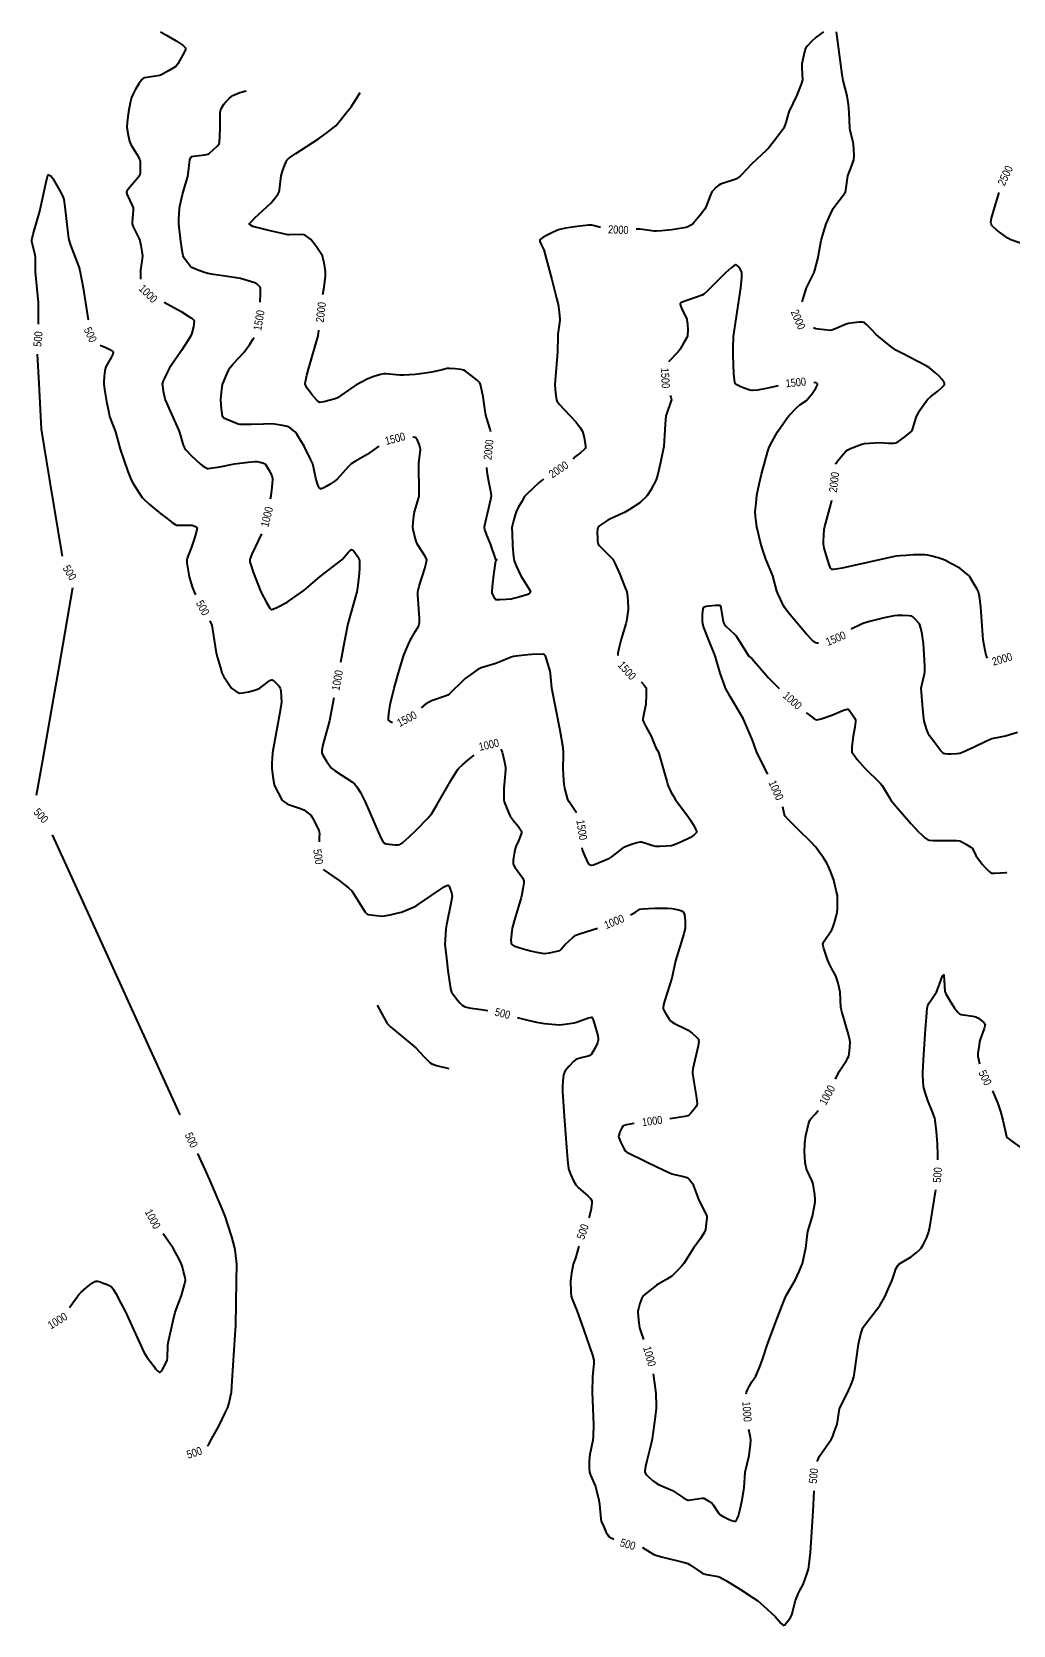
# Model space of a CAD drawing. Extents: x 6523 to 14962, y 1308 to 7376.
# Drawn here: x 6523 to 10262, y 1308 to 7376 of the extents above; entities that cross this region are included whole.
import ezdxf
from ezdxf.enums import TextEntityAlignment as Align

# ---------------------------------------------------------------- set-up
doc = ezdxf.new("R2010")
doc.units = 0
doc.header["$MEASUREMENT"] = 0
doc.layers.add('OVB-D2-TEXT', color=7, linetype='Continuous')
doc.layers.add('OVB-D2_Contour', color=1, linetype='Continuous', lineweight=40)
doc.styles.add('PTXT', font='ARIALN.TTF', dxfattribs={"width": 0.825})

msp = doc.modelspace()

# ---------------------------------------------------------------- linework, layer by layer
at = {"layer": 'OVB-D2_Contour', "color": 141, "elevation": 304.8}
for points in [[(7013.8, 7375.7), (7033.6, 7364.9), (7073.6, 7341.5), (7092.2, 7329.3), (7099.6, 7323.8), (7105, 7319.1), (7108.2, 7315.2), (7108.7, 7312.6), (7108.2, 7309), (7104.7, 7299.3), (7099, 7287.8), (7079.7, 7254.2), (7071.8, 7244.1), (7044.3, 7227.5), (7021.5, 7214.8), (7010.4, 7209.5), (6994.6, 7206.5), (6952.1, 7200.8), (6948.4, 7199.8), (6942.4, 7194.7), (6931.2, 7177.6), (6917.1, 7154.3), (6906.2, 7135.1), (6903, 7126.2), (6898.1, 7105.1), (6891.4, 7071.4), (6886.8, 7032), (6885.4, 7013), (6886.3, 7004), (6890.2, 6982.7), (6895.3, 6960), (6898.4, 6949.4), (6907.8, 6933.4), (6922.7, 6910.3), (6933.8, 6891.3), (6934.9, 6888.5), (6935.9, 6882.2), (6936.4, 6860.9), (6935.3, 6838.1), (6933.3, 6827.5), (6928.8, 6820.8), (6891, 6778.1), (6885.2, 6769.6), (6884, 6766.6), (6884, 6763.8), (6886.3, 6755.6), (6906.4, 6712.1), (6908.6, 6705.6), (6908.5, 6694.8), (6904.8, 6650.9), (6905, 6644.6), (6909.3, 6633.6), (6930.5, 6590.1), (6933.9, 6581.1), (6937.9, 6562.3), (6942.1, 6538.8), (6944.1, 6522.7), (6943.4, 6511.9), (6937.7, 6468.1), (6937.1, 6459.1), (6937.7, 6433.6)], [(7026.9, 6345.9), (7091.7, 6310.1), (7121.3, 6292.2), (7132.2, 6284.8), (7139.5, 6278.9), (7140.7, 6276.8), (7141.3, 6273.4), (7140.9, 6264), (7139.1, 6252.2), (7133.2, 6228.7), (7129.4, 6217.9), (7121.7, 6204.9), (7093.4, 6162.6), (7062.6, 6117.7), (7048.2, 6096), (7040, 6080.4), (7028.7, 6057.1), (7024, 6046.2), (7020.2, 6035), (7020.3, 6028.7), (7023.5, 6007.4), (7028.2, 5984.7), (7031.1, 5974.1), (7044.7, 5942), (7082.8, 5857.5), (7087.2, 5845.9), (7100.1, 5801.6), (7104.3, 5791.2), (7109.9, 5784.3), (7130.5, 5762.9), (7164.5, 5730.2), (7171.7, 5724.8), (7182.6, 5717.4), (7191.9, 5712.7), (7193.3, 5712.5), (7203.9, 5713.5), (7239.3, 5719.6), (7295.2, 5730.2), (7347.4, 5737.1), (7372.6, 5739.6), (7380, 5739.3), (7392.7, 5736.8), (7405.9, 5733), (7411.7, 5730.2), (7415, 5726.2), (7424.1, 5711), (7437.1, 5686), (7439.5, 5675.3), (7440.1, 5670), (7437.7, 5641.8), (7433.7, 5608.3), (7431.4, 5596.2)], [(7398.4, 5463.6), (7361.6, 5386.6), (7355, 5370), (7353.6, 5364.5), (7354.2, 5357), (7357.1, 5345.6), (7366.6, 5318.3), (7395.6, 5242.6), (7416.6, 5203), (7429.3, 5180.7), (7435.5, 5175.9), (7437.1, 5175.4), (7453.4, 5182.7), (7495.5, 5204.3), (7504.5, 5209.9), (7559, 5248), (7621.5, 5301.2), (7704.8, 5364.5), (7727.8, 5392.4), (7734.4, 5399.3), (7739.8, 5403.4), (7741.9, 5404), (7743.8, 5403.4), (7748.6, 5399.5), (7754.2, 5392.9), (7765.1, 5376.5), (7769.1, 5369.3), (7771.1, 5364.5), (7772, 5353.8), (7771.5, 5331.1), (7769.5, 5300.9), (7764.2, 5258.4), (7761.6, 5242.6), (7727.4, 5120.6), (7714.7, 5055.9), (7699.3, 4973.6)], [(9327.7, 4548.7), (9294.4, 4614), (9283.9, 4635.5), (9268.3, 4677.9), (9257.8, 4704.8), (9238.7, 4748.7), (9232.9, 4760.2), (9184.2, 4844.7), (9166.4, 4876.8), (9161.9, 4887.8), (9146.2, 4933.4), (9127.1, 4998.7), (9100.3, 5065.4), (9084, 5107.8), (9079.9, 5120.6), (9078.7, 5132.1), (9078.4, 5156.3), (9079.2, 5168.4), (9080.7, 5178.3), (9081.7, 5181.8), (9083, 5184.1), (9085.1, 5185.5), (9092.6, 5188), (9103.3, 5189.9), (9127.4, 5192.1), (9144, 5192.6), (9145.4, 5191.3), (9148.8, 5182.9), (9156.3, 5136.2), (9158.4, 5126.7), (9160.4, 5120.6), (9167.5, 5112.3), (9200.5, 5081.4), (9205, 5076.7), (9214.1, 5063.1), (9254.8, 4998.2), (9265.9, 4989), (9329.4, 4916), (9370.8, 4875.3)], [(7674, 4838.8), (7665.4, 4792.7), (7657.4, 4752.2), (7637.7, 4683.1), (7631.8, 4660.5), (7627.5, 4639.3), (7627.4, 4633), (7628.3, 4630), (7632.4, 4621.4), (7645.9, 4598.3), (7660, 4577.7), (7664.7, 4572), (7680.1, 4560.6), (7745.3, 4517.9), (7754.1, 4511), (7761.4, 4501), (7774.8, 4478.3), (7786.7, 4456.6), (7793.3, 4443.1), (7842.2, 4328.9), (7854.4, 4303.6), (7859.6, 4294.3), (7863.8, 4287.9), (7865.8, 4286.3), (7873.3, 4283.7), (7884.1, 4281.7), (7896.4, 4280.4), (7908.4, 4279.9), (7918.5, 4280.1), (7924.8, 4281.1), (7927.9, 4282.7), (7936.5, 4289), (7959.2, 4308.8), (7988.5, 4336.8), (8031.5, 4381), (8046.7, 4398.5), (8065.2, 4429.2), (8121.6, 4527.8), (8138.2, 4555), (8145, 4565.1), (8150.3, 4572), (8163.4, 4584.4), (8184.7, 4602.2), (8208.5, 4620.7)], [(9472.9, 4783.8), (9476.3, 4780.9), (9496, 4765.3), (9503.8, 4759.8), (9509.8, 4756.4), (9512.3, 4755.9), (9520.4, 4756.8), (9531.1, 4759.6), (9570.7, 4773.6), (9615.6, 4792.4), (9625.3, 4795.4), (9629, 4796.1), (9631.7, 4796.1), (9635.9, 4793.4), (9641.3, 4787.5), (9653, 4771.3), (9657.7, 4763.3), (9661.4, 4754.9), (9661.5, 4748.6), (9658.5, 4727.4), (9652.5, 4693.9), (9647.9, 4654.3), (9647.2, 4643.6), (9647.4, 4635.5), (9648, 4633), (9651.9, 4626), (9668.3, 4604.6), (9696.5, 4572), (9755.8, 4513.9), (9762.5, 4505), (9789.1, 4460.8), (9795.9, 4450.1), (9816.3, 4425.3), (9871.9, 4361), (9901.8, 4329.1), (9913.5, 4317.4), (9924.5, 4307.3), (9933.3, 4300.5), (9936.5, 4298.9), (9941.6, 4297.8), (9957.8, 4296.4), (10045.8, 4296), (10058.4, 4295), (10067.1, 4291.3), (10084.6, 4281.1), (10100.3, 4270.7), (10105.6, 4266.2), (10110.4, 4257.6), (10119.4, 4239.1), (10132.1, 4220.8), (10144.7, 4204.6), (10155.7, 4193.2), (10169.8, 4179.7), (10175.9, 4174.7), (10180.3, 4172.1), (10191, 4171.2), (10213.7, 4172.4), (10235, 4174.5), (10238.5, 4175.1)], [(8310.1, 4644.3), (8311.2, 4641.9), (8314.6, 4633), (8318.8, 4617.2), (8324.1, 4593.8), (8327.6, 4574.7), (8327.8, 4565.7), (8323.7, 4521.9), (8321.9, 4495), (8321, 4471.6), (8321.1, 4452.7), (8323.2, 4443.6), (8331.2, 4422.2), (8340.6, 4399.6), (8345.5, 4389.1), (8357.4, 4373.2), (8375.5, 4350.4), (8383.2, 4339.7), (8388.2, 4331.2), (8389.2, 4328.2), (8389.1, 4325.4), (8386.8, 4317.2), (8377, 4294.6), (8367.1, 4273.6), (8364, 4264.6), (8360.4, 4245.7), (8357.1, 4222.1), (8356.5, 4212.5), (8356.9, 4206.2), (8358, 4203.3), (8363.1, 4195), (8393.7, 4152), (8397, 4145.3), (8397.4, 4142.7), (8397.2, 4134.5), (8394.3, 4111.8), (8390.5, 4090.6), (8387.7, 4079), (8362.6, 3994.4), (8353.8, 3962.4), (8351.9, 3951.5), (8349.2, 3928.3), (8348.6, 3916.7), (8348.9, 3907.2), (8349.5, 3903.8), (8350.5, 3901.4), (8352.5, 3899.6), (8360.1, 3895.5), (8370.9, 3891.3), (8395.5, 3883.8), (8423.2, 3876.3), (8445.8, 3870.9), (8467.1, 3866.7), (8476.1, 3866), (8495.2, 3868.5), (8518.7, 3872.8), (8534.4, 3876.9), (8538.8, 3880.6), (8554.3, 3898.9), (8569.9, 3914), (8584.7, 3927.2), (8595.4, 3935.2), (8610.3, 3940.7), (8677.9, 3961.6)], [(9584.7, 3387.5), (9599.4, 3416.4), (9626.7, 3458.4), (9632.6, 3468.1), (9635.8, 3474.7), (9637.8, 3485.3), (9639.9, 3508.1), (9640.6, 3529.4), (9640.2, 3535.7), (9634.7, 3557.5), (9608.7, 3644.9), (9605, 3660.2), (9602.5, 3718.6), (9594.7, 3752.2), (9589.1, 3773.3), (9586.6, 3780.8), (9570.7, 3807.5), (9562.5, 3825.5), (9555.3, 3843.1), (9548.2, 3861.9), (9540.3, 3885.3), (9537.8, 3895), (9537.2, 3901.4), (9538.1, 3904.4), (9542.3, 3912.8), (9570.7, 3956), (9575.4, 3964.9), (9581.4, 3983.7), (9587.9, 4007.2), (9591.7, 4023.4), (9592.5, 4034.1), (9593, 4056.8), (9592.9, 4078), (9592.2, 4087), (9588.3, 4106), (9578.6, 4145.3), (9566, 4179), (9557.3, 4200.1), (9552.7, 4209.2), (9539.3, 4229.7), (9522.1, 4254.6), (9509.8, 4271.1), (9489.3, 4292.1), (9445.4, 4335.3), (9405, 4376.2), (9393.8, 4389.1), (9392.5, 4391.5), (9389.8, 4399.4), (9384, 4424.2)], [(8804.7, 4013.3), (8823.7, 4023.4), (8832.1, 4030), (8839.2, 4034.8), (8849.9, 4036), (8893.8, 4038.4), (8945.2, 4038.4), (8961.1, 4037.5), (8969.6, 4035.9), (8987.1, 4031.6), (8995.7, 4028.9), (9002.5, 4026.1), (9006.3, 4023.4), (9007.4, 4021), (9009.4, 4013.2), (9012.1, 3990.4), (9012.9, 3968.8), (9012.5, 3962.4), (9006.9, 3940.6), (8975.4, 3837.5), (8961.1, 3771.1), (8935, 3687.6), (8930.3, 3669.6), (8928.4, 3657.6), (8928.9, 3655), (8932, 3647.5), (8937.4, 3637.9), (8950.7, 3617.8), (8956.8, 3609.8), (8961.1, 3605), (8971.4, 3598.9), (9015.9, 3577.9), (9024.1, 3573.1), (9038.6, 3561.9), (9055.4, 3547.2), (9061.3, 3540.6), (9063.1, 3537.9), (9063.8, 3535.7), (9063.9, 3530.4), (9061.6, 3514), (9042.2, 3426.5), (9040.5, 3413.8), (9040.7, 3408.4), (9042.9, 3392.1), (9054.8, 3323.8), (9057.4, 3304.5), (9057.9, 3291.8), (9057.2, 3289.5), (9053.7, 3282.7), (9047.9, 3274.2), (9040.8, 3265.2), (9033.5, 3257), (9027, 3250.7), (9022.1, 3247.6), (9011.7, 3245.2), (8979.1, 3239.8), (8954.5, 3236.6)], [(8818.5, 3218.5), (8803.2, 3216.3), (8788.6, 3213.6), (8778.2, 3211.2), (8774.9, 3208.3), (8771, 3202.3), (8763.5, 3185.9), (8759.1, 3171.9), (8758.9, 3169.9), (8759.9, 3164.8), (8766.3, 3148.3), (8778.2, 3122.7), (8785.6, 3113.4), (8789.7, 3109.4), (8867, 3071.2), (8930.5, 3040.8), (8961.1, 3026.9), (8977, 3022.7), (9000.7, 3017.7), (9019.6, 3012.9), (9022.1, 3011.9), (9028, 3006.2), (9035.7, 2996.5), (9041.3, 2988.3), (9044.6, 2980.9), (9064.5, 2926.1), (9084.9, 2887), (9093.7, 2867.9), (9094.4, 2865.1), (9094.7, 2858.8), (9092.8, 2837.5), (9089.3, 2814.7), (9086.6, 2804.2), (9082.8, 2797.5), (9068.1, 2776.3), (9043.8, 2743.2), (9007.6, 2684.8), (9001.5, 2677.2), (8986.3, 2660.9), (8969.5, 2644), (8961.1, 2636.3), (8945.4, 2626.6), (8902.7, 2602.2), (8894.9, 2596.7), (8859.8, 2568), (8851.7, 2560.3), (8847.8, 2553), (8839.6, 2532.4), (8835.2, 2516.9), (8832.3, 2505.1), (8831.5, 2499.4), (8832.7, 2483), (8835.6, 2459.1), (8838.6, 2439.9), (8843.3, 2424.7), (8853.7, 2396.1)], [(9245.4, 2189.3), (9245.5, 2194.6), (9248.1, 2201.8), (9255.7, 2216.2), (9266.6, 2234.3), (9282.2, 2255.5), (9296, 2288.8), (9307.6, 2319.3), (9326.9, 2381.6), (9364.1, 2480), (9388.3, 2542), (9397.2, 2563.1), (9431.5, 2621.3), (9446.6, 2654.5), (9455.6, 2675.8), (9458.8, 2684.8), (9468.4, 2727.1), (9471.5, 2743.2), (9478, 2797.9), (9479.7, 2806.8), (9497.7, 2865.1), (9503.9, 2898.5), (9507.1, 2919.7), (9507.6, 2928.7), (9505.9, 2947.8), (9503, 2971.2), (9500.2, 2987), (9495.8, 2998), (9475.9, 3041.6), (9472.9, 3050.6), (9470.2, 3069.5), (9467.7, 3092.9), (9466.6, 3109), (9468.7, 3142.5), (9470.7, 3163.6), (9472, 3172.6), (9482.4, 3215.2), (9487.3, 3230.9), (9490.8, 3235.7), (9507.4, 3253.4), (9518.7, 3267.6)], [(6666.4, 2518), (6702.7, 2567.1), (6711.4, 2576), (6731.9, 2593.9), (6743.7, 2603.4), (6754.7, 2611.5), (6763.5, 2616.7), (6766.6, 2617.8), (6773.2, 2617.3), (6783.2, 2614.7), (6795, 2610.6), (6807.1, 2605.8), (6817.7, 2600.8), (6825.3, 2596.4), (6827.5, 2594.6), (6834.1, 2585.6), (6842.9, 2570.8), (6862.7, 2533.9), (6878.1, 2503.6), (6949.4, 2347.8), (6962.7, 2327.4), (6987.3, 2293.7), (6994.8, 2284.2), (7002, 2276.5), (7008.1, 2271.8), (7010.4, 2271.2), (7012.4, 2271.8), (7017.1, 2276.4), (7022.4, 2284.1), (7032.5, 2302.9), (7038.2, 2316.5), (7039.5, 2327.2), (7041.1, 2371.1), (7042.6, 2382.8), (7061.3, 2467.6), (7069.1, 2499.4), (7092.8, 2562.9), (7105.2, 2605.1), (7107.5, 2614.9), (7108.4, 2621.3), (7106.8, 2632.2), (7101.3, 2655), (7095.3, 2676.1), (7092.1, 2685), (7082.8, 2704.1), (7070.7, 2727.5), (7062, 2743.2), (7023.1, 2798.4)], [(8890.1, 2264.4), (8899, 2199.9), (8900.1, 2188.3), (8901.5, 2144.4), (8901.4, 2133.6), (8897.9, 2101.6), (8886.8, 2016.9), (8883.1, 1999), (8866.2, 1933), (8861.4, 1911.5), (8858.8, 1895.1), (8858.7, 1889.8), (8859.5, 1887.5), (8863.8, 1881.4), (8870.8, 1874), (8887.8, 1858.8), (8900.2, 1849.2), (8910.7, 1843.8), (8954.9, 1824.6), (8963.8, 1820.1), (9005.6, 1792.9), (9015.4, 1787.2), (9022.1, 1784.3), (9024.7, 1784), (9032.8, 1784.5), (9076.7, 1790.9), (9083, 1790.9), (9089.7, 1787.9), (9102.9, 1779.4), (9114.8, 1770.7), (9119.4, 1766.3), (9140.8, 1732.9), (9144, 1729.4), (9154.4, 1723), (9177.1, 1711.4), (9188.8, 1706.5), (9198.6, 1703.6), (9202.3, 1703.2), (9205, 1703.6), (9207, 1705.4), (9211.1, 1712.9), (9215.1, 1724), (9221.7, 1749.9), (9228.1, 1778.6), (9236.1, 1822.5), (9237.4, 1831.4), (9241.2, 1889.8), (9255.6, 1953.3), (9261.8, 1995.7), (9263.1, 2011.7), (9261.6, 2022.5), (9255.4, 2052.7)]]:
    msp.add_lwpolyline(points, dxfattribs=at)
at = {"layer": 'OVB-D2_Contour', "color": 31, "elevation": 609.6}
for points in [[(9540, 7375.7), (9511.1, 7355.2), (9492.1, 7337.2), (9478.2, 7322.7), (9472.4, 7315.2), (9470, 7309.2), (9464.2, 7288.1), (9458.9, 7265.2), (9457, 7254.2), (9457.3, 7238.3), (9458.7, 7214.8), (9459, 7193.3), (9453.9, 7177.1), (9437.4, 7134.9), (9407.3, 7071.4), (9395.4, 7031.1), (9387.8, 7009.5), (9372.8, 6988), (9349.3, 6957.4), (9329.7, 6933), (9320.8, 6923.6), (9265.9, 6872.6), (9225.8, 6829.4), (9222, 6826), (9208.5, 6816.6), (9205, 6814.6), (9146.5, 6795.4), (9140.5, 6791.9), (9129.6, 6782.6), (9118.5, 6772.1), (9113.8, 6766.6), (9107.2, 6750.8), (9091.4, 6708.1), (9085.6, 6699), (9069.1, 6677.6), (9041.9, 6644.6), (9037, 6641), (9023, 6633), (9015.8, 6631.2), (8961.1, 6621.2), (8921.8, 6617.3), (8902.8, 6616.1), (8893.8, 6616.7), (8850, 6623.5), (8839.2, 6624.7), (8826.2, 6624.4)], [(9458.6, 6346.9), (9464.5, 6367.4), (9474.9, 6400.8), (9503.6, 6459), (9506.7, 6468), (9517.5, 6511.8), (9522.8, 6538.7), (9530.1, 6581.1), (9538.9, 6611.3), (9549.9, 6644.6), (9567.1, 6684.3), (9576.1, 6703.1), (9582, 6712), (9615.5, 6755.3), (9622.8, 6766.6), (9624.4, 6772.7), (9632.3, 6827.5), (9647.6, 6866.8), (9655.2, 6888.5), (9655.8, 6904.4), (9655.1, 6927.9), (9654, 6946.8), (9652.5, 6955.8), (9641.6, 6999.5), (9639.3, 7010.4), (9637.5, 7068.7), (9634.4, 7098.9), (9630, 7132.3), (9614.8, 7190.6), (9611.1, 7213.7), (9588.9, 7375.7)], [(7632.3, 6376), (7636.7, 6403.4), (7641.4, 6445.8), (7642.3, 6461.8), (7640.9, 6472.7), (7636.8, 6495.5), (7631.9, 6516.6), (7629.9, 6522.7), (7623.3, 6534), (7607.8, 6556.8), (7592.6, 6577.7), (7586.7, 6584.7), (7578.2, 6591.5), (7567.1, 6599.1), (7559, 6603.2), (7548.3, 6603.8), (7504.4, 6602.9), (7498.1, 6603.2), (7476.3, 6607.5), (7430.9, 6617.6), (7374.9, 6631.3), (7365.7, 6635), (7355.4, 6640.2), (7352.2, 6642.7), (7351.6, 6643.7), (7351.7, 6644.6), (7359.5, 6654), (7372.8, 6667.2), (7433.5, 6723.1), (7440.4, 6730.6), (7450.8, 6744.2), (7461.2, 6759.1), (7465.5, 6766.6), (7466.8, 6772.7), (7471.6, 6816.7), (7473.2, 6827.5), (7478.6, 6844.6), (7487.5, 6869.1), (7492.1, 6880.1), (7496.3, 6888), (7498.1, 6890.3), (7509.9, 6899.7), (7528.9, 6912.9), (7614.7, 6968.1), (7647.9, 6992.2), (7670.6, 7009.6), (7681, 7018.4), (7697.6, 7037.7), (7721, 7066.8), (7739.5, 7090.8), (7748.5, 7104.2), (7770.1, 7138.1), (7774.3, 7145.2)], [(8690.3, 6630), (8667.2, 6637.3), (8656.3, 6639.7), (8643.6, 6639), (8601.1, 6634.2), (8555.8, 6627.6), (8534.4, 6623.4), (8526, 6620.3), (8498.7, 6607.8), (8483.7, 6600.2), (8470.5, 6592.7), (8461.2, 6586.2), (8458.6, 6583.7), (8458.1, 6582.2), (8458.9, 6577.4), (8464.9, 6563.3), (8473.4, 6545.9), (8504, 6432.9), (8522.7, 6361.3), (8528.5, 6337.2), (8531.2, 6318.3), (8533.9, 6294.9), (8535, 6278.9), (8534, 6268), (8527.6, 6224.2), (8526.7, 6215.3), (8526, 6157), (8517, 6047.7), (8516.3, 6032.4), (8517.5, 6013.4), (8519.8, 5990), (8522, 5974.1), (8523.7, 5970.6), (8532.9, 5957.4), (8595.4, 5890.7), (8610.5, 5870), (8619.3, 5856.4), (8622.3, 5849.6), (8627.2, 5830.7), (8631.8, 5807.2), (8632.9, 5797.5), (8632.6, 5791.2), (8631.7, 5789.4), (8627.4, 5784.6), (8613.2, 5772.9), (8599.3, 5762.4), (8594.2, 5757.9), (8585.4, 5748)], [(9586.6, 5728.9), (9586.9, 5730.2), (9588.1, 5733), (9593.2, 5740.8), (9609.6, 5761.4), (9626.3, 5779.5), (9631.7, 5784.4), (9641.9, 5789.5), (9664.6, 5798), (9686.1, 5805.1), (9695.2, 5807.4), (9714.1, 5809.3), (9753.6, 5811.8), (9787.3, 5809.6), (9808.4, 5809), (9814.6, 5809.9), (9826.3, 5816.5), (9849.4, 5833), (9870, 5849.9), (9875.5, 5855.5), (9876.8, 5857.7), (9879.8, 5865.2), (9892.2, 5907.2), (9895.9, 5916), (9908.4, 5936.3), (9924.7, 5960.8), (9936.5, 5977), (9948.6, 5987.2), (9975.1, 6007.6), (9987.8, 6018.2), (9997.2, 6027.7), (10000, 6031.7), (10001.1, 6035), (10000.5, 6038.4), (9998.3, 6042.6), (9990.5, 6052.9), (9979.6, 6064.5), (9967.4, 6076.2), (9943.8, 6096), (9930.9, 6103.7), (9837.4, 6151.7), (9814.6, 6164), (9796.2, 6177.5), (9748.9, 6215.5), (9740.5, 6223.3), (9722.6, 6241.9), (9703, 6261.2), (9695.4, 6267.4), (9692.6, 6268.9), (9686.5, 6269.9), (9676.9, 6269.8), (9653.3, 6267.6), (9634.3, 6264.8), (9625.3, 6262), (9581.7, 6242.8), (9570.7, 6239.1), (9564.4, 6238.9), (9543.2, 6240.4), (9520.5, 6243.1), (9509.8, 6245), (9500.9, 6248.2)], [(8271.8, 5852.2), (8269.5, 5863.1), (8255, 5906.8), (8252.7, 5915.7), (8247.1, 5958.1), (8242.7, 5985.8), (8237.9, 6010.4), (8232.3, 6032.8), (8229.6, 6039), (8220, 6048.8), (8197.6, 6067.1), (8175.6, 6082.9), (8168.6, 6086.9), (8158.1, 6089.3), (8135.4, 6092), (8114, 6093.3), (8105, 6093), (8086, 6089.1), (8046.7, 6079.8), (8013.3, 6074.6), (7983.1, 6070.7), (7940.8, 6068.4), (7924.8, 6068), (7870.1, 6073.4), (7863.8, 6073.4), (7852.8, 6070.9), (7830.1, 6064.2), (7809, 6057.1), (7800.1, 6053.5), (7757.7, 6029.7), (7741.9, 6020.4), (7687.6, 5982.5), (7678.4, 5977.7), (7659.7, 5972.5), (7636.2, 5967.3), (7620, 5964.6), (7617.5, 5965.6), (7608.7, 5972.9), (7590.2, 5995), (7572.6, 6018.1), (7566.6, 6028), (7564.9, 6032), (7564.3, 6035), (7565.2, 6043.1), (7570.5, 6067.8), (7579.1, 6100.2), (7613.5, 6217.9), (7616.8, 6239.8)], [(8472.4, 5671.9), (8468.6, 5669.3), (8456.4, 5659), (8431.6, 5636.6), (8409, 5615.1), (8400.8, 5605.9), (8389.6, 5587.3), (8376.6, 5563.8), (8368.4, 5547.4), (8364.8, 5536.7), (8358.3, 5514.1), (8353.1, 5492.8), (8352.2, 5486.4), (8352.6, 5464.7), (8355.1, 5419.3), (8358.7, 5377), (8361.1, 5361.7), (8368.4, 5342.5), (8386, 5303.5), (8420, 5249.1), (8423.3, 5242), (8420.6, 5238.8), (8412.5, 5233.2), (8379.2, 5223), (8357.9, 5217.2), (8348.9, 5215.4), (8329.8, 5213.4), (8306.3, 5212.1), (8296.7, 5212.2), (8290.6, 5213.1), (8289.4, 5213.8), (8286.9, 5217.1), (8281.5, 5228.2), (8277.6, 5239.2), (8277, 5242.6), (8278.6, 5263.6), (8283.6, 5307.7), (8290.6, 5361.3), (8294.5, 5364.5), (8290.9, 5365.7), (8271.2, 5425.4), (8256.8, 5458.7), (8248.7, 5479.9), (8247.4, 5486.4), (8247.9, 5491.8), (8251, 5508.2), (8272, 5595.6), (8274.2, 5608.3), (8273.1, 5619.2), (8263.7, 5663), (8259.6, 5690.8), (8257, 5714.2), (8256.9, 5716.1)], [(10164.3, 4990.4), (10161.4, 4995.4), (10159, 5001.3), (10154.8, 5020.1), (10148, 5059.7), (10138.7, 5184.3), (10133.3, 5226.8), (10130.1, 5242.6), (10124.6, 5253.8), (10111.6, 5276.6), (10098.6, 5297.5), (10093.1, 5305), (10082.3, 5314.4), (10058.4, 5332.6), (10025.2, 5351.2), (10003.9, 5362.4), (9994.9, 5366.4), (9976.1, 5372.4), (9952.6, 5379), (9936.5, 5382.8), (9925.7, 5383.5), (9881.8, 5383.5), (9853.9, 5382), (9830.5, 5380.1), (9814.6, 5378.3), (9610, 5332.9), (9586.5, 5328.8), (9576.9, 5327.9), (9570.7, 5328.4), (9569.4, 5329.3), (9566.6, 5333.4), (9560.9, 5347), (9554.3, 5367.1), (9542.4, 5409.3), (9539, 5425.4), (9538.9, 5436.3), (9540.2, 5459), (9542.1, 5480.1), (9544.2, 5491.7), (9567.1, 5576.3), (9571.2, 5592.8)]]:
    msp.add_lwpolyline(points, dxfattribs=at)
at = {"layer": 'OVB-D2_Contour', "color": 181, "elevation": 457.2}
for points in [[(7393, 6345.7), (7394.3, 6379.2), (7394.1, 6400.8), (7393.1, 6403.1), (7387.2, 6409.6), (7379.9, 6415.9), (7376.2, 6418.5), (7360.4, 6423.8), (7317.9, 6435.8), (7302.6, 6438.5), (7214.8, 6451.2), (7193.3, 6454.9), (7176.9, 6460.1), (7153.3, 6468.9), (7134.7, 6477.1), (7132.3, 6478.6), (7128.2, 6482.5), (7115.8, 6497.3), (7103.8, 6514.1), (7099.1, 6522.7), (7096.6, 6535.1), (7090.7, 6577.4), (7083.7, 6644.6), (7083.7, 6660.6), (7085.7, 6703), (7087.1, 6712), (7097.3, 6755.8), (7104.8, 6782.5), (7117.5, 6824.8), (7119.1, 6833.8), (7125.3, 6888.5), (7129.2, 6897.2), (7131.8, 6900.7), (7138.6, 6902.3), (7182.7, 6907.3), (7193.3, 6909.7), (7198.4, 6913), (7214.1, 6926.1), (7229.9, 6941.3), (7236.2, 6949.4), (7237.8, 6955.5), (7239.8, 6976.6), (7241.1, 7010.4), (7240.8, 7068.7), (7242, 7074.5), (7246.2, 7084.6), (7254.2, 7099.9), (7262.3, 7108.9), (7274.6, 7121.4), (7285, 7131.1), (7289.4, 7133.9), (7315.2, 7144.7), (7339.4, 7151.2)], [(9366.4, 6027.8), (9326.9, 6018.9), (9287.5, 6011.6), (9268.6, 6009.3), (9265.9, 6009.4), (9259.1, 6011), (9236.8, 6018.6), (9224.6, 6023.6), (9213.9, 6028.6), (9206.3, 6033.1), (9204.3, 6035), (9202, 6040.7), (9200.3, 6050.2), (9198.2, 6073.9), (9194.7, 6146.1), (9194.8, 6172.9), (9196.6, 6215.3), (9225, 6400.8), (9227.8, 6440.3), (9227.7, 6459.2), (9227.4, 6461.8), (9222.8, 6470.3), (9214.2, 6481.6), (9209.9, 6486), (9206.3, 6488.3), (9205, 6488.4), (9197.9, 6484.5), (9187.9, 6476.8), (9164.8, 6456.4), (9137.7, 6430.6), (9094.4, 6386.4), (9083, 6376.3), (9077.1, 6373.4), (9055.9, 6365.7), (9022.1, 6354.4), (9001.2, 6346.2), (8996.2, 6343.6), (8993.1, 6341), (8992.7, 6339.8), (8994.1, 6333.3), (8998, 6323.6), (9018.2, 6281.6), (9019.1, 6278.9), (9020.9, 6263), (9022.1, 6239.4), (9021.6, 6220.5), (9021.2, 6217.9), (9018.4, 6211.2), (9006.6, 6189.8), (8992.8, 6167.4), (8985.9, 6157), (8948.8, 6118.7)], [(7845.3, 5797.3), (7800.2, 5766.2), (7755.7, 5740.6), (7739.5, 5730.2), (7728.8, 5719.4), (7687.4, 5673.5), (7678.5, 5665.5), (7659.6, 5652.7), (7647.5, 5645.5), (7635.8, 5639.4), (7626.1, 5635.8), (7622.5, 5635.4), (7620, 5636.1), (7617.3, 5639.1), (7614.7, 5644.1), (7609.7, 5658.4), (7605.1, 5676.5), (7597.4, 5713), (7593.1, 5730.2), (7584.8, 5748.9), (7560.6, 5797.4), (7544.7, 5824.1), (7532.4, 5843.3), (7526.1, 5852.2), (7519.3, 5858.1), (7508.5, 5866.1), (7499.4, 5871.8), (7491.9, 5874), (7470.8, 5877.8), (7448, 5881.2), (7437.1, 5882.3), (7405.2, 5881.7), (7358.3, 5880.2), (7320.5, 5879.9), (7315.2, 5880.2), (7308.7, 5881.9), (7287.4, 5890.1), (7254.2, 5904.8), (7250.4, 5909.9), (7249.1, 5912.7), (7245.7, 5940.6), (7243.1, 5974.1), (7244.4, 5990.1), (7247.2, 6013.6), (7250.1, 6032.5), (7253.1, 6041.6), (7262, 6063), (7272.3, 6085.6), (7277.9, 6096), (7291.8, 6112.3), (7330.5, 6154.2), (7337.3, 6163.1), (7351.8, 6184), (7366.7, 6206.7), (7369.6, 6211.7)], [(9520.7, 5048.1), (9515.9, 5047.9), (9509.8, 5048.8), (9506.6, 5050.8), (9497.8, 5058.3), (9475.2, 5081.8), (9446.2, 5114.6), (9406.3, 5162.9), (9392, 5181.6), (9386.2, 5192.1), (9375.1, 5214.7), (9365.3, 5236.1), (9361.7, 5245.2), (9346.3, 5303.5), (9319.5, 5367.1), (9305.8, 5409.4), (9298.1, 5436.2), (9287.6, 5480), (9285.9, 5489), (9280.9, 5531.4), (9279.7, 5547.4), (9282.3, 5580.9), (9285.8, 5611), (9294.5, 5653.4), (9303.7, 5691), (9327.5, 5778.7), (9332.6, 5794), (9342.3, 5813.1), (9364.2, 5852.2), (9387, 5886), (9401.8, 5907), (9408.2, 5915.1), (9437.4, 5944.8), (9448.8, 5955.7), (9474.3, 5971.9), (9479.1, 5976.5), (9494.2, 5995.1), (9503.1, 6006.9), (9510.8, 6018.5), (9515.8, 6028.4), (9516.8, 6032.2), (9516.6, 6035), (9514.8, 6037), (9511.6, 6038.6), (9502.2, 6040.7)], [(8955.8, 5991.4), (8957.7, 5985), (8959.7, 5974.1), (8958.3, 5967.6), (8942.1, 5924), (8938.7, 5913.1), (8935.9, 5881.2), (8930.5, 5796.5), (8927.5, 5778.5), (8918.4, 5735.9), (8907.7, 5690.7), (8901.8, 5669.3), (8893.6, 5652.8), (8880.1, 5629.4), (8868.6, 5610.8), (8864.3, 5605.4), (8844.4, 5586.6), (8839.2, 5582.3), (8800.1, 5557), (8781, 5545.4), (8772, 5540.8), (8728, 5520.9), (8717.3, 5515.6), (8706.6, 5508.8), (8691.4, 5497.9), (8684.9, 5492.6), (8680.5, 5488.1), (8679.5, 5486.4), (8678.2, 5480.3), (8677.5, 5470.5), (8677.8, 5446.8), (8678.7, 5436), (8680.1, 5427.9), (8680.9, 5425.4), (8686, 5418.5), (8706.4, 5397.7), (8728.8, 5375.7), (8736.4, 5367.4), (8738.5, 5364.5), (8744.7, 5352.3), (8763.2, 5310.2), (8781.6, 5264.6), (8789.7, 5242.6), (8792.2, 5226.8), (8794.4, 5203.3), (8795.5, 5184.3), (8795, 5175.3), (8788.9, 5131.4), (8786.9, 5120.6), (8768.2, 5062.3), (8760.7, 5032.3), (8756.1, 5009.6), (8755.2, 5000.3)], [(7896.9, 4744.2), (7891.9, 4747), (7885.7, 4751.3), (7882.6, 4754.9), (7882, 4757.4), (7881.9, 4765.4), (7884.6, 4788.2), (7889.9, 4818.5), (7903.4, 4876.8), (7922.9, 4943.9), (7940.7, 5001.4), (7958.6, 5043.9), (7965.8, 5059.7), (7985.4, 5092.8), (7997, 5114), (7999.4, 5120.6), (7999.8, 5125.9), (7999.5, 5142.2), (7993.7, 5230), (7993.9, 5242.6), (7994.9, 5247.9), (7999.3, 5264.3), (8020.4, 5332.4), (8025.5, 5351.7), (8027, 5359.1), (8027.5, 5364.5), (8026.9, 5367.4), (8022.9, 5375.8), (8008.6, 5398.2), (7994.5, 5419), (7990.8, 5425.4), (7987.3, 5436), (7981.1, 5458.7), (7976.1, 5480), (7975, 5489), (7976.1, 5508), (7978.4, 5531.4), (7980.6, 5547.4), (7997.1, 5601.9), (7998.4, 5608.3), (7998.8, 5629.9), (7997.1, 5717.6), (7997.3, 5732.9), (8003.3, 5784.9), (8003, 5793), (7998.7, 5805.7), (7992, 5820.8), (7988.6, 5826.4), (7985.8, 5829.5), (7983.3, 5830.4), (7975.4, 5831.7), (7974.5, 5831.8)], [(10278, 4707.8), (10233.2, 4693.9), (10185.7, 4684.8), (10180.3, 4683.3), (10158.6, 4673.5), (10113.6, 4652), (10071.3, 4632.4), (10058.4, 4627.3), (10047.6, 4625.7), (10024.6, 4624.8), (10012.9, 4625.1), (10003.4, 4626), (9997.4, 4627.7), (9994.5, 4629.9), (9986.7, 4638), (9966.9, 4662.8), (9943.6, 4694.5), (9938.3, 4705), (9933.7, 4717.1), (9923.1, 4750), (9921.3, 4760.1), (9917.6, 4798), (9913.8, 4844.8), (9912.2, 4876.8), (9914, 4887.7), (9924.4, 4931.4), (9925.4, 4937.8), (9925, 4959.4), (9922.7, 5004.8), (9919.9, 5047.1), (9918.5, 5062.4), (9914.9, 5081.5), (9909.7, 5105), (9905, 5120.6), (9900.7, 5126.6), (9890, 5138.2), (9879.2, 5147.9), (9875.5, 5150.2), (9864.9, 5151.9), (9842.2, 5153.2), (9820.9, 5153.3), (9809.2, 5152), (9771.1, 5143.7), (9724.3, 5132.4), (9692.6, 5123.9), (9681.6, 5119.2), (9644.9, 5100.9)], [(8598.9, 4401.7), (8570.6, 4443.6), (8565.9, 4452.6), (8560.3, 4471.4), (8554.4, 4494.9), (8550.9, 4511), (8548.2, 4544.5), (8546.9, 4574.6), (8548.9, 4617), (8549.1, 4633), (8546.9, 4649.3), (8536.1, 4715.1), (8504.8, 4876.8), (8499.3, 4931.5), (8497.8, 4940.4), (8485, 4982.9), (8479.7, 4998.7), (8476.6, 5002.8), (8474.3, 5005), (8470.8, 5005.5), (8428.4, 5004.5), (8412.5, 5003.7), (8378.9, 4999.7), (8357.7, 4996.6), (8348.8, 4994.5), (8290.6, 4970.4), (8235.7, 4953.8), (8229.6, 4951.4), (8218.4, 4944.3), (8195.6, 4928.1), (8174.7, 4912.4), (8165.9, 4905.2), (8114.4, 4855.1), (8107.7, 4849.7), (8097.3, 4845.2), (8045.6, 4828.3), (8022.9, 4815.8), (8006, 4801.4)], [(8844.4, 4900.8), (8846.2, 4898.9), (8856, 4887.8), (8862.8, 4878.3), (8863.4, 4876.8), (8864.2, 4870.6), (8864.4, 4849.4), (8862.9, 4815.8), (8852.2, 4765.7), (8851.3, 4757.5), (8851.4, 4754.9), (8853.6, 4748.3), (8864.3, 4727.1), (8882.5, 4693.9), (8901.2, 4649.5), (8911.1, 4633), (8943.8, 4516.3), (8946.8, 4507.3), (8958.1, 4481.7), (8965, 4468.7), (8975.9, 4451.1), (9022.1, 4388.3), (9032.2, 4372.9), (9046.2, 4350.1), (9052, 4339.4), (9055.4, 4331), (9055.9, 4328.2), (9055.4, 4326.5), (9052, 4322.4), (9046.2, 4317.5), (9032.2, 4307.8), (9022.1, 4301.8), (8989, 4286.8), (8967.6, 4278.3), (8958.5, 4275.8), (8939.6, 4274.1), (8916.1, 4273.1), (8900.2, 4273.3), (8889.3, 4276), (8866.7, 4283.2), (8845.6, 4289.2), (8839.2, 4290.1), (8827.6, 4287.4), (8803.7, 4279), (8781.7, 4270.2), (8772.7, 4265.6), (8732.6, 4235.4), (8717.3, 4224.4), (8706.7, 4219.6), (8684.1, 4210.4), (8662.8, 4202.5), (8655.8, 4200.5), (8652.2, 4201.8), (8648, 4204.2), (8645.5, 4206.2), (8630.1, 4239.3), (8621.4, 4260.7), (8619.3, 4267.2), (8619.3, 4268.2)]]:
    msp.add_lwpolyline(points, dxfattribs=at)
at = {"layer": 'OVB-D2_Contour', "color": 52, "elevation": 152.4}
for points in [[(6548.3, 6263), (6548.6, 6284.9), (6548.7, 6327.2), (6548.1, 6345.1), (6536.6, 6461.8), (6536.5, 6516.4), (6535.7, 6525.4), (6525.4, 6567.7), (6523.5, 6577.3), (6523.1, 6583.7), (6527.9, 6605.5), (6553.1, 6693), (6557.8, 6711), (6575.9, 6797.7), (6583.7, 6830.2), (6585.4, 6830.7), (6590.3, 6829.9), (6596, 6827.5), (6602.8, 6817), (6628.1, 6773), (6636.7, 6756.2), (6641.8, 6744.8), (6644.6, 6736.8), (6648.3, 6709.7), (6661.4, 6599.4), (6664, 6583.7), (6670.7, 6563.2), (6701.5, 6481.3), (6706.4, 6466.5), (6719.2, 6400.8), (6737.1, 6278.7)], [(6783.3, 6182.4), (6804.9, 6173.5), (6817.8, 6167.7), (6827.8, 6162), (6831, 6159.4), (6832.8, 6157), (6833, 6154.3), (6830.7, 6146.1), (6825.5, 6135.4), (6806.6, 6102.5), (6803.6, 6096), (6801.6, 6085.3), (6798.9, 6062.6), (6797.2, 6041.4), (6797.2, 6035), (6800.2, 6013.3), (6808, 5967.9), (6816.1, 5925.6), (6819.5, 5910.4), (6841.6, 5852.2), (6860, 5785.9), (6889.2, 5700.9), (6901.3, 5669.3), (6908.9, 5655.6), (6926.3, 5627.8), (6943.7, 5602.5), (6949.4, 5595.5), (6970.1, 5577.1), (7014.9, 5540.2), (7038.1, 5522), (7057.9, 5507.2), (7071.4, 5498.4), (7073.8, 5497.6), (7081.7, 5496.6), (7126, 5496.9), (7133.3, 5496.4), (7140.6, 5494), (7149.1, 5490.1), (7152, 5488.1), (7153.1, 5486.4), (7150.7, 5473.7), (7142.9, 5447.4), (7131.5, 5413.5), (7117.2, 5378.1), (7114.4, 5369.9), (7113, 5364.5), (7113.7, 5353.6), (7117, 5330.9), (7122.8, 5300.8), (7135.6, 5258.3), (7141.3, 5242.6), (7146.8, 5232.2)], [(7201.7, 5132), (7206.9, 5120.6), (7208.4, 5115.5), (7211.8, 5099.3), (7226, 5011.3), (7228.9, 4996), (7241.4, 4953.7), (7247.6, 4934.6), (7253.3, 4922.2), (7275.6, 4887.8), (7283.9, 4876.8), (7289, 4872.6), (7300.5, 4864.7), (7311.6, 4858.3), (7315.2, 4857.1), (7326.1, 4858.2), (7348.8, 4862.8), (7376.9, 4869.6), (7391.4, 4876.8), (7424.5, 4902.1), (7431.9, 4906.6), (7437.1, 4908.4), (7438.9, 4907.9), (7444, 4904.9), (7450.2, 4899.6), (7462.7, 4886.7), (7467.3, 4880.9), (7469.8, 4876.8), (7471.8, 4866.2), (7473.5, 4843.5), (7474, 4822.2), (7473.6, 4815.8), (7468.3, 4783.3), (7443.5, 4651.9), (7439.9, 4630.3), (7438.1, 4588), (7438, 4572), (7441.5, 4538.4), (7444.5, 4517.2), (7446.9, 4508.3), (7455.6, 4489), (7467.4, 4465.6), (7476.2, 4450.1), (7479.6, 4446.8), (7495.6, 4435.9), (7500.7, 4433.5), (7543.2, 4418.9), (7559, 4412.8), (7564.7, 4409.2), (7576.1, 4400.6), (7586.1, 4392), (7590.4, 4386.7), (7600.6, 4368.1), (7612, 4344.7), (7616.1, 4334.8), (7618.1, 4328.2), (7618.5, 4322.9), (7618.4, 4306.6), (7617.6, 4291.4)], [(7633.1, 4186), (7694.5, 4143.6), (7729.5, 4115.3), (7741.9, 4103.8), (7751.5, 4089.9), (7793.3, 4022.9), (7800, 4016.2), (7802.9, 4014.3), (7836.3, 4010), (7857.5, 4008.2), (7866.8, 4008.5), (7888.1, 4012.6), (7914.2, 4018.7), (7931.9, 4023.4), (7961.8, 4035.2), (7980.4, 4043.5), (7991.1, 4049.6), (8074.7, 4107.5), (8094.2, 4119.6), (8101.9, 4123.6), (8107.7, 4125.9), (8109.2, 4125.6), (8112.6, 4121.8), (8116, 4114.7), (8122, 4097), (8123.8, 4089.2), (8124.4, 4084.3), (8121.3, 4062.6), (8103.4, 3975), (8100.8, 3959.8), (8097.5, 3917.4), (8097, 3901.4), (8102.4, 3848.1), (8108.2, 3800.6), (8117.3, 3740.6), (8120.1, 3727.1), (8122.6, 3718.6), (8129.4, 3707.9), (8145.9, 3686.8), (8154.8, 3676.7), (8162.8, 3668.8), (8168.6, 3664.5), (8173.7, 3662.8), (8189.8, 3659.3), (8235.2, 3652.5), (8260.9, 3649)], [(9975.4, 3079.4), (9975.4, 3098.2), (9973.2, 3141), (9969.9, 3187.8), (9965.5, 3230.9), (9963.1, 3238.8), (9953.1, 3264.7), (9936.5, 3305.4), (9926.6, 3335.9), (9922.4, 3350.7), (9921.1, 3359.1), (9917.6, 3402.9), (9917.4, 3413.8), (9921.2, 3480.4), (9927.9, 3578), (9931.5, 3622.9), (9934.9, 3656.9), (9936.5, 3667.8), (9938.9, 3673.4), (9950.5, 3691), (9964, 3709.5), (9969.9, 3718.6), (9976.1, 3734.4), (9992.7, 3780.3), (9996.7, 3784.8), (9997.4, 3785), (10000.2, 3741.9), (10002.2, 3721.4), (10002.9, 3718.6), (10005.9, 3711.9), (10018.2, 3690.6), (10039.1, 3657.6), (10050.9, 3642.4), (10057.3, 3636), (10064.6, 3633.8), (10108.7, 3627.4), (10119.4, 3625), (10130, 3618.8), (10144.5, 3608.2), (10150.6, 3602.9), (10154.4, 3598.4), (10155.1, 3596.6), (10154.5, 3590.2), (10151.8, 3580.6), (10136, 3538.4), (10134.1, 3529.4), (10130.8, 3508.3), (10128.1, 3485.6), (10127.5, 3474.7), (10130.7, 3458.5), (10134.2, 3445.4)], [(8371.9, 3622.4), (8412.5, 3611.3), (8445.9, 3604.7), (8476.1, 3599.6), (8518.4, 3595), (8534.4, 3594), (8545.3, 3595.1), (8589.1, 3601.9), (8598, 3604), (8640.2, 3619.4), (8649.9, 3622.2), (8656.3, 3623), (8657.3, 3622.6), (8659.4, 3619.8), (8663.4, 3609.8), (8673.3, 3575.2), (8679.1, 3551.8), (8681, 3542.1), (8681.4, 3535.7), (8678.3, 3525.8), (8669, 3505.9), (8655.9, 3481.9), (8646.8, 3476.4), (8643.1, 3474.7), (8616.5, 3468.2), (8600, 3463.5), (8595.4, 3461.5), (8586.8, 3453.9), (8570.1, 3436.5), (8555.6, 3419.3), (8552, 3413.8), (8549.4, 3403.3), (8546.6, 3380.6), (8545, 3359.2), (8545.6, 3339.6), (8551.5, 3244.8), (8560, 3127.7), (8564.1, 3079.4), (8568, 3045.1), (8575.6, 3024.7), (8586.6, 3000.2), (8595.4, 2984.1), (8605.9, 2973.5), (8641.7, 2942.2), (8651.1, 2932.9), (8656.1, 2926.1), (8656.8, 2923.6), (8656.8, 2915.5), (8653.7, 2892.7), (8649.2, 2871.4), (8646.7, 2862.4), (8644.9, 2858.4)], [(10183.6, 3343), (10196.6, 3312.8), (10204, 3294.4), (10213.5, 3264.4), (10223.1, 3230.9), (10237.2, 3169.1), (10240.3, 3164.1), (10257, 3150.7), (10302.2, 3117.4)], [(7192.6, 1991), (7193.3, 1991.6), (7197.3, 1997.3), (7208.2, 2015.7), (7236.3, 2068.5), (7261.2, 2118.5), (7269.3, 2136.1), (7274.6, 2154.9), (7280.2, 2178.4), (7283.2, 2194.6), (7286.7, 2237.8), (7298.2, 2413.1), (7299.8, 2449), (7303, 2618.4), (7303.5, 2682.2), (7300.7, 2715.8), (7298.1, 2737), (7295.6, 2748.5), (7284.7, 2786.6), (7270.4, 2833.4), (7260, 2865.1), (7248.7, 2893.3), (7200.4, 3006.6), (7189.1, 3031.9), (7155.3, 3103.7)], [(9514.9, 1930.9), (9516.1, 1933.7), (9524.5, 1950.7), (9568.9, 2015), (9573.2, 2023.5), (9580.5, 2042.4), (9590.9, 2072.6), (9600.2, 2131), (9603.7, 2140.1), (9632, 2194.6), (9648.1, 2233.7), (9655.1, 2252.8), (9658.1, 2268.1), (9673.2, 2377.4), (9682.1, 2417.2), (9687.5, 2435.9), (9688.6, 2438.4), (9694.8, 2447.7), (9753.6, 2524.9), (9773.5, 2558.7), (9786.4, 2587.7), (9800.6, 2621.3), (9809.5, 2647.6), (9815.6, 2664.2), (9824.2, 2679), (9826.8, 2682.2), (9839.4, 2690.3), (9873.5, 2710.6), (9892.3, 2725.4), (9905.6, 2737.1), (9911.4, 2743.2), (9920.1, 2758.7), (9931.5, 2782), (9939.8, 2801.4), (9944.4, 2822.9), (9955, 2886.4), (9967.1, 2965.5)], [(8606.9, 2750.9), (8595, 2705.7), (8585.1, 2682.2), (8579.5, 2648.8), (8576.5, 2627.6), (8575.8, 2618.6), (8576.5, 2576.2), (8577.9, 2560.3), (8581.6, 2549.3), (8599.7, 2505.7), (8625.1, 2434.9), (8649.4, 2364.7), (8658.9, 2335.7), (8664.4, 2316.5), (8664.6, 2305.8), (8658.7, 2252.9), (8657.8, 2194.6), (8663.6, 2070), (8661.6, 2027.6), (8660.3, 2011.7), (8649.3, 1957.1), (8648.1, 1948.1), (8647.2, 1929.1), (8646.8, 1905.7), (8647.6, 1889.8), (8651.4, 1878.8), (8670.2, 1835.2), (8673.4, 1826.2), (8682.9, 1783.9), (8686, 1767.8), (8690.5, 1713.1), (8692.5, 1704.1), (8700.6, 1684.5), (8711.9, 1660.9), (8717.1, 1651.6), (8721.1, 1645.9), (8730.4, 1639.8), (8740.4, 1634.9)], [(8849.2, 1603.5), (8850.2, 1602.9), (8893.6, 1576.9), (8900.2, 1573.7), (8921.6, 1567.7), (9009.6, 1546.2), (9022.1, 1542.4), (9033.2, 1536.1), (9076.5, 1507.1), (9083, 1503.5), (9093.7, 1500.8), (9137.9, 1492.7), (9144, 1490.8), (9169.8, 1476), (9222.8, 1443.3), (9271.8, 1411.8), (9289.4, 1399.7), (9311.3, 1381.1), (9355.8, 1341.1), (9378.6, 1314.4), (9383.8, 1309.6), (9386, 1308.2), (9387.8, 1307.8), (9391.6, 1309.5), (9396.5, 1314.2), (9407.3, 1327.6), (9415.2, 1339.4), (9418.3, 1347.2), (9433.1, 1402.1), (9443, 1426.9), (9450.1, 1442.7), (9461.6, 1463), (9475.7, 1502.3), (9481.9, 1521.3), (9483.8, 1530.2), (9490.4, 1585), (9499.6, 1742.4), (9503.4, 1818.2), (9503.4, 1819.2)]]:
    msp.add_lwpolyline(points, dxfattribs=at)
at = {"layer": 'OVB-D2_Contour', "color": 11, "elevation": 762}
msp.add_lwpolyline([(10366.3, 6543.8), (10253.3, 6583.7), (10241.8, 6589.9), (10210.1, 6613.2), (10197.1, 6623.5), (10186.1, 6633.3), (10182, 6637.6), (10179.1, 6641.5), (10177.8, 6644.6), (10177.6, 6650), (10180.1, 6666.4), (10185.4, 6688), (10199.4, 6734.8), (10208.6, 6763.9)], dxfattribs=at)
at = {"layer": 'OVB-D2_Contour', "linetype": 'Continuous', "elevation": 152.4}
for points in [[(6543.6, 6148.6), (6549.3, 6036.6), (6558.2, 5862.1), (6589.2, 5675.9), (6609.7, 5552.5), (6638.7, 5378.6)], [(6678.6, 5257.9), (6626.9, 4962.7), (6605.5, 4841), (6563.4, 4600.5), (6540.1, 4467.7)], [(6601.1, 4317), (6741.4, 4009.1), (6883.5, 3697.3), (7086.8, 3251.2)]]:
    msp.add_lwpolyline(points, dxfattribs=at)
at = {"layer": 'OVB-D2_Contour', "color": 91}
msp.add_lwpolyline([(7839.1, 3669.5), (7862.6, 3624.7), (7877.3, 3599.7), (7879.6, 3596.6), (7889.9, 3586.7), (7926.8, 3555.3), (7985.8, 3506.3), (8017.6, 3471.5), (8040.5, 3449.8), (8046.7, 3445.3), (8065.4, 3439.3), (8112, 3427.2)], dxfattribs=at)

# ---------------------------------------------------------------- texts
at = {"layer": 'OVB-D2-TEXT', "style": 'PTXT'}
for s, rotation, p in [('2500', 64.33809, (10231.8, 6828.4, 762)), ('2000', 357.62952, (8757.7, 6622.4, 609.6)), ('1000', 315.49395, (6966.6, 6378.7, 304.8)), ('1500', 80.09138, (7388.5, 6277.3, 457.2)), ('2000', 83.48775, (7624.2, 6308, 609.6)), ('2000', 293.18134, (9443.2, 6280.1, 609.6)), ('500', 295.5818, (6746.1, 6222.3, 152)), ('500', 84.51017, (6546.3, 6205.9, 152)), ('1500', 273.13206, (8936.8, 6057.3, 457.2)), ('1500', 5.40053, (9433.8, 6040.5, 457.2)), ('1500', 14.92837, (7906.9, 5826.7, 457.2)), ('2000', 83.73194, (8263.1, 5784.2, 609.6)), ('2000', 33.95176, (8530.1, 5709, 609.6)), ('2000', 83.51996, (9579.5, 5660.7, 609.6)), ('1000', 76.0231, (7418.4, 5528.9, 304.8)), ('500', 301.22805, (6667.3, 5316.4, 152)), ('500', 298.71284, (7174.5, 5182.2, 152)), ('1500', 23.02381, (9586.1, 5065.6, 457.2)), ('1500', 311.86846, (8790.8, 4943.4, 457.2)), ('2000', 16.45313, (10219.8, 4987.2, 609.6)), ('1000', 79.38448, (7686.7, 4906.2, 304.8)), ('1000', 318.15177, (9421.3, 4829, 304.8)), ('1500', 27.67974, (7951.9, 4759.3, 457.2)), ('1000', 13.08661, (8264.2, 4660.7, 304.8)), ('1000', 294.30058, (9359, 4487.6, 304.8)), ('500', 312.99697, (6558.2, 4390.7, 152)), ('1500', 278.69313, (8618.6, 4336.6, 457.2)), ('500', 278.37418, (7614.5, 4234.3, 152)), ('1000', 22.19731, (8741.6, 3986.9, 304.8)), ('500', 346.51932, (8316.8, 3637.6, 152)), ('500', 295.74706, (10155.5, 3392.7, 152)), ('1000', 61.15603, (9553.6, 3326.4, 304.8)), ('1000', 7.57235, (8886.5, 3227.8, 304.8)), ('500', 295.45103, (7131, 3155.4, 152)), ('500', 85.82663, (9973.5, 3022.3, 152)), ('1000', 297.70509, (6983.8, 2854.6, 304.8)), ('500', 70.50962, (8621.8, 2806.1, 152)), ('1000', 31.62439, (6620.8, 2467.1, 304.8)), ('1000', 285.47823, (8876.9, 2331.6, 304.8)), ('1000', 274.18818, (9248.1, 2120.8, 304.8)), ('500', 18.26553, (7142, 1964.8, 152)), ('500', 84.16182, (9501, 1876.2, 152)), ('500', 343.89251, (8793.9, 1615.9, 152))]:
    msp.add_text(s, height=30.48, rotation=rotation, dxfattribs=at).set_placement(p, align=Align.MIDDLE)

doc.saveas('drawing.dxf')
